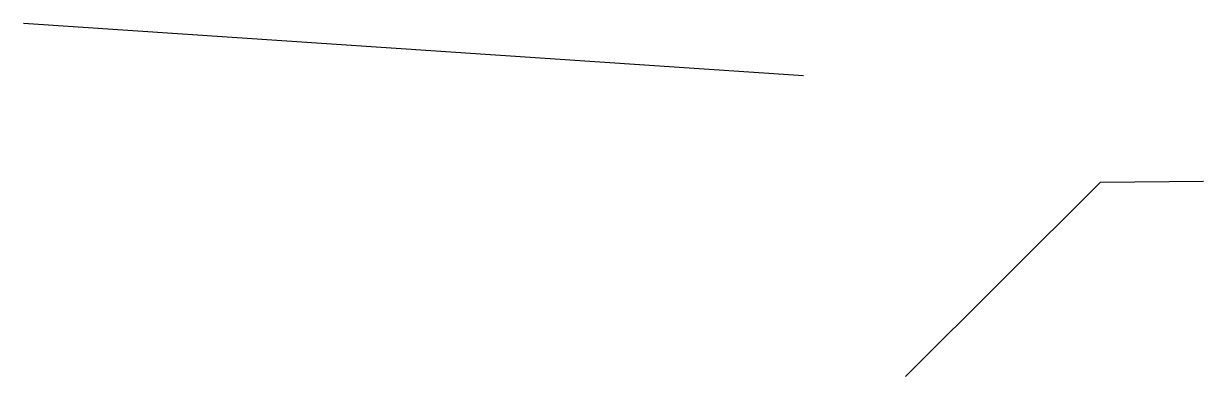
# Paper-space layout 'Layout1' of a CAD drawing. Extents: x 15.43 to 18.58, y 28.1 to 29.04.
import ezdxf

# ---------------------------------------------------------------- set-up
doc = ezdxf.new("R2010")
doc.units = 0
doc.header["$LTSCALE"] = 0.3999
doc.layers.add('DIM-TXT', color=7, linetype='CONTINUOUS')

psp = doc.layouts.get("Layout1")

# ---------------------------------------------------------------- linework, layer by layer
at = {"layer": 'DIM-TXT', "color": 0, "linetype": 'CONTINUOUS'}
psp.add_line((17.508, 28.9046), (15.4265, 29.0443), dxfattribs=at)
at = {"layer": 'DIM-TXT', "color": 0, "linetype": 'CONTINUOUS', "extrusion": (0, 0, -1), "flags": 128}
psp.add_lwpolyline([(-17.7805, 28.1025), (-18.3007, 28.6209), (-18.5752, 28.6236)], dxfattribs=at)

doc.saveas('drawing.dxf')
